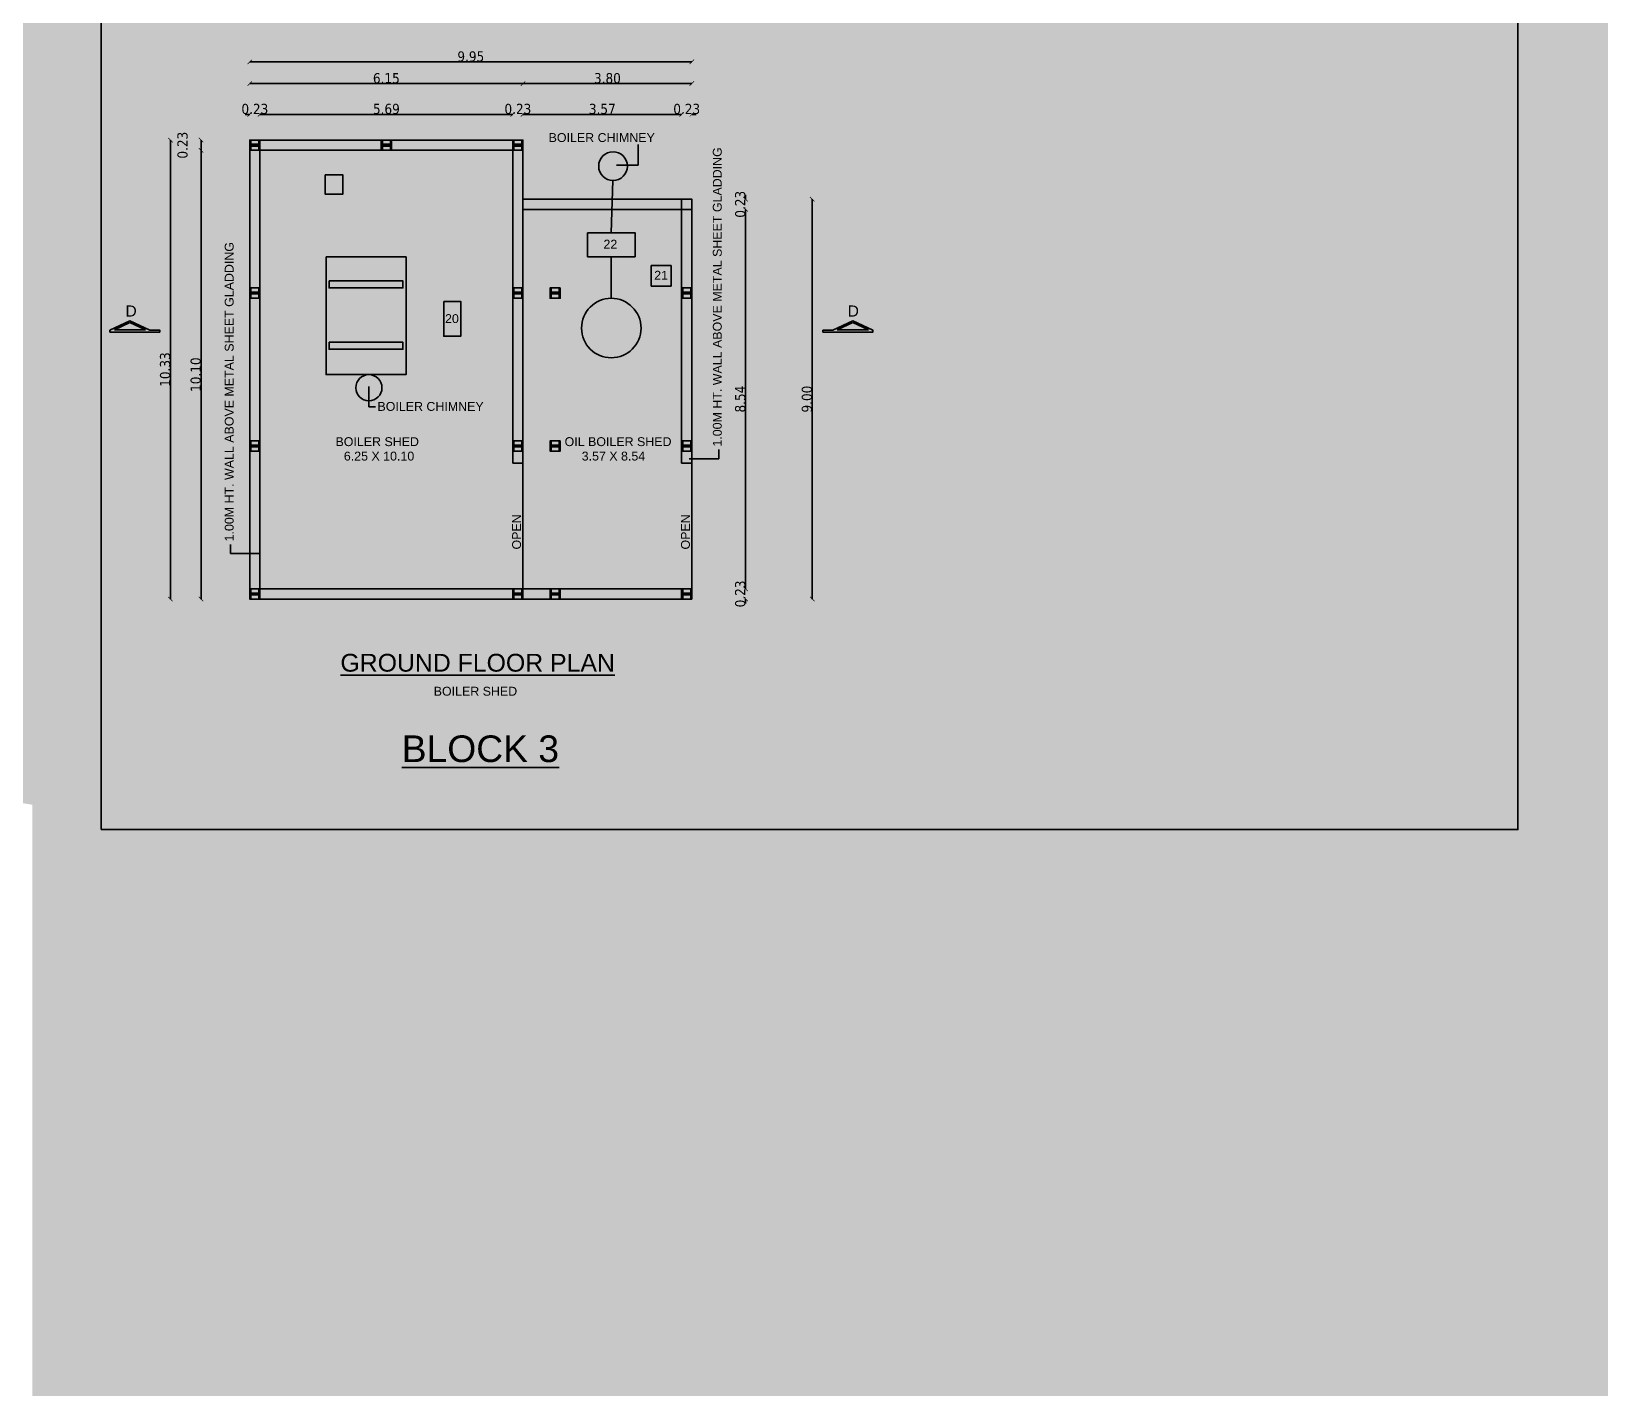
# Model space of a CAD drawing. Header units: metres. Extents: x 0 to 11269, y -5244 to -4054.
# Drawn here: x 10198.29 to 10233.59, y -4868.2 to -4837.67 of the extents above; entities that cross this region are included whole.
import ezdxf

# ---------------------------------------------------------------- set-up
doc = ezdxf.new("R2010")
doc.units = ezdxf.units.M
doc.header["$MEASUREMENT"] = 0
doc.header["$PDMODE"] = 2
doc.linetypes.add('HIDDEN', pattern=[0.375, 0.25, -0.125])
for name, color, linetype in [('2CON', 5, 'Continuous'), ('3CON', 3, 'Continuous'), ('BLK_7_PLINTH_HEIGHT', 7, 'Continuous'), ('BOUNDARY', 6, 'Continuous'), ('DIM', 3, 'Continuous'), ('G', 5, 'Continuous'), ('REIN', 3, 'Continuous'), ('TEX', 2, 'Continuous')]:
    doc.layers.add(name, color=color, linetype=linetype)
doc.styles.get("Standard").update_dxf_attribs({"font": 'arial.ttf'})
doc.styles.add('STYLE1', font='tahoma.ttf', dxfattribs={"height": 0.23})
doc.styles.add('SUBBU3', font='swissl.ttf', dxfattribs={"width": 0.8})
doc.dimstyles.new('300', dxfattribs={"dimscale": 0.1, "dimtxt": 500, "dimasz": 2000, "dimexe": 400, "dimexo": 1500, "dimgap": 0, "dimtad": 1, "dimlfac": 0.001, "dimzin": 0, "dimdsep": 46, "dimtxsty": 'Standard', "dimcen": 800, "dimse1": 1, "dimse2": 1, "dimclrd": 1, "dimclre": 5, "dimclrt": 3, "dimadec": 0, "dimazin": 0, "dimtfac": 1, "dimtix": 1, "dimtofl": 0, "dimtmove": 1, "dimatfit": 3, "dimfxl": 0, "dimtolj": 1, "dimtzin": 0, "dimarcsym": 0})
doc.dimstyles.new('FLOOR PLAN', dxfattribs={"dimtxt": 0.4, "dimasz": 0.1, "dimexe": 0.18, "dimexo": 0.0625, "dimgap": 0, "dimtad": 1, "dimzin": 0, "dimdsep": 46, "dimtxsty": 'Standard', "dimblk": 'ARCHTICK', "dimcen": 0.09, "dimse1": 1, "dimse2": 1, "dimclrd": 254, "dimclrt": 3, "dimadec": 0, "dimazin": 0, "dimtfac": 1, "dimtix": 1, "dimtofl": 0, "dimtmove": 1, "dimatfit": 0, "dimfxl": 0, "dimtolj": 1, "dimtzin": 0, "dimlwd": -1, "dimarcsym": 0})
doc.dimstyles.new('GG', dxfattribs={"dimscale": 0.1, "dimtxt": 2000, "dimasz": 2000, "dimexe": 400, "dimexo": 1500, "dimgap": 0.08, "dimtad": 1, "dimlfac": 0.001, "dimzin": 0, "dimdsep": 46, "dimtxsty": 'Standard', "dimcen": 800, "dimse1": 1, "dimse2": 1, "dimclrd": 1, "dimclre": 5, "dimclrt": 3, "dimadec": 0, "dimazin": 0, "dimtfac": 1, "dimtix": 1, "dimtofl": 0, "dimtmove": 0, "dimatfit": 3, "dimfxl": 0, "dimtolj": 1, "dimtzin": 0, "dimarcsym": 0})
doc.dimstyles.new('STY', dxfattribs={"dimscale": 0.9, "dimtxt": 0.23, "dimasz": 0.18, "dimexe": 0.15, "dimexo": 0.6, "dimgap": 0.1, "dimtad": 1, "dimtih": 1, "dimtoh": 1, "dimzin": 0, "dimdsep": 46, "dimtxsty": 'Standard', "dimblk": 'ARCHTICK', "dimcen": 0.09375, "dimdle": 0.1, "dimse1": 1, "dimse2": 1, "dimclrd": 256, "dimclrt": 256, "dimadec": 0, "dimazin": 0, "dimtfac": 1, "dimtix": 1, "dimtmove": 1, "dimatfit": 0, "dimfxl": 0, "dimtolj": 1, "dimtzin": 0, "dimlwd": -1, "dimarcsym": 0})

# ---------------------------------------------------------------- blocks, each defined once
blk = doc.blocks.new('_ArchTick')
at = {"color": 0, "lineweight": 0, "const_width": 0.15}
blk.add_lwpolyline([(-0.5, -0.5), (0.5, 0.5)], dxfattribs=at)
blk = doc.blocks.new('*D89')
at = {"layer": 'DEFPOINTS', "color": 0, "linetype": 'ByBlock', "ltscale": 100}
for p in [(10203.437, -4839.538), (10203.207, -4840.984), (10203.437, -4840.984)]:
    blk.add_point(p, dxfattribs=at)
at = {"layer": 'DIM', "color": 254, "linetype": 'HIDDEN', "ltscale": 100}
for p, q in [((10203.207, -4839.538), (10203.107, -4839.538)), ((10203.437, -4839.538), (10203.537, -4839.538))]:
    blk.add_line(p, q, dxfattribs=at)
at = {"layer": 'DIM', "color": 254, "linetype": 'ByBlock', "ltscale": 100, "xscale": 0.1, "yscale": 0.1, "zscale": 0.1}
blk.add_blockref('_ArchTick', (10203.207, -4839.538), dxfattribs=at)
at = {"layer": 'DIM', "color": 254, "linetype": 'ByBlock', "ltscale": 100, "xscale": 0.1, "yscale": 0.1, "zscale": 0.1, "rotation": 180}
blk.add_blockref('_ArchTick', (10203.437, -4839.538), dxfattribs=at)
at = {"layer": 'DIM', "color": 3, "linetype": 'ByBlock', "ltscale": 100, "insert": (10203.322, -4839.418), "char_height": 0.23, "attachment_point": 5, "style": 'STYLE1'}
blk.add_mtext('\\A1;0.23', dxfattribs=at)
blk = doc.blocks.new('*D90')
at = {"layer": 'DEFPOINTS', "color": 0, "linetype": 'ByBlock', "ltscale": 100}
for p in [(10209.127, -4839.538), (10203.437, -4840.984), (10209.127, -4840.799)]:
    blk.add_point(p, dxfattribs=at)
at = {"layer": 'DIM', "color": 254, "linetype": 'HIDDEN', "ltscale": 100}
blk.add_line((10203.437, -4839.538), (10209.127, -4839.538), dxfattribs=at)
at = {"layer": 'DIM', "color": 254, "linetype": 'ByBlock', "ltscale": 100, "xscale": 0.1, "yscale": 0.1, "zscale": 0.1, "rotation": 180}
blk.add_blockref('_ArchTick', (10203.437, -4839.538), dxfattribs=at)
at = {"layer": 'DIM', "color": 254, "linetype": 'ByBlock', "ltscale": 100, "xscale": 0.1, "yscale": 0.1, "zscale": 0.1}
blk.add_blockref('_ArchTick', (10209.127, -4839.538), dxfattribs=at)
at = {"layer": 'DIM', "color": 3, "linetype": 'ByBlock', "ltscale": 100, "insert": (10206.282, -4839.418), "char_height": 0.23, "attachment_point": 5, "style": 'STYLE1'}
blk.add_mtext('\\A1;5.69', dxfattribs=at)
blk = doc.blocks.new('*D91')
at = {"layer": 'DEFPOINTS', "color": 0, "linetype": 'ByBlock', "ltscale": 100}
for p in [(10209.357, -4839.538), (10209.127, -4840.799), (10209.357, -4840.799)]:
    blk.add_point(p, dxfattribs=at)
at = {"layer": 'DIM', "color": 254, "linetype": 'HIDDEN', "ltscale": 100}
for p, q in [((10209.127, -4839.538), (10209.027, -4839.538)), ((10209.357, -4839.538), (10209.457, -4839.538))]:
    blk.add_line(p, q, dxfattribs=at)
at = {"layer": 'DIM', "color": 254, "linetype": 'ByBlock', "ltscale": 100, "xscale": 0.1, "yscale": 0.1, "zscale": 0.1}
blk.add_blockref('_ArchTick', (10209.127, -4839.538), dxfattribs=at)
at = {"layer": 'DIM', "color": 254, "linetype": 'ByBlock', "ltscale": 100, "xscale": 0.1, "yscale": 0.1, "zscale": 0.1, "rotation": 180}
blk.add_blockref('_ArchTick', (10209.357, -4839.538), dxfattribs=at)
at = {"layer": 'DIM', "color": 3, "linetype": 'ByBlock', "ltscale": 100, "insert": (10209.242, -4839.418), "char_height": 0.23, "attachment_point": 5, "style": 'STYLE1'}
blk.add_mtext('\\A1;0.23', dxfattribs=at)
blk = doc.blocks.new('*D92')
at = {"layer": 'DEFPOINTS', "color": 0, "linetype": 'ByBlock', "ltscale": 100}
for p in [(10209.357, -4838.846), (10203.207, -4840.788), (10209.357, -4840.788)]:
    blk.add_point(p, dxfattribs=at)
at = {"layer": 'DIM', "color": 254, "linetype": 'HIDDEN', "ltscale": 100}
blk.add_line((10203.207, -4838.846), (10209.357, -4838.846), dxfattribs=at)
at = {"layer": 'DIM', "color": 254, "linetype": 'ByBlock', "ltscale": 100, "xscale": 0.1, "yscale": 0.1, "zscale": 0.1, "rotation": 180}
blk.add_blockref('_ArchTick', (10203.207, -4838.846), dxfattribs=at)
at = {"layer": 'DIM', "color": 254, "linetype": 'ByBlock', "ltscale": 100, "xscale": 0.1, "yscale": 0.1, "zscale": 0.1}
blk.add_blockref('_ArchTick', (10209.357, -4838.846), dxfattribs=at)
at = {"layer": 'DIM', "color": 3, "linetype": 'ByBlock', "ltscale": 100, "insert": (10206.282, -4838.727), "char_height": 0.23, "attachment_point": 5, "style": 'STYLE1'}
blk.add_mtext('\\A1;6.15', dxfattribs=at)
blk = doc.blocks.new('*D93')
at = {"layer": 'DEFPOINTS', "color": 0, "linetype": 'ByBlock', "ltscale": 100}
for p in [(10202.11, -4840.347), (10203.873, -4840.117), (10203.873, -4840.347)]:
    blk.add_point(p, dxfattribs=at)
at = {"layer": 'DIM', "color": 254, "linetype": 'HIDDEN', "ltscale": 100}
blk.add_line((10202.11, -4840.117), (10202.11, -4840.347), dxfattribs=at)
at = {"layer": 'DIM', "color": 254, "linetype": 'ByBlock', "ltscale": 100, "xscale": 0.1, "yscale": 0.1, "zscale": 0.1}
for p, rotation in [((10202.11, -4840.117), 90), ((10202.11, -4840.347), 270)]:
    blk.add_blockref('_ArchTick', p, dxfattribs=dict(at, rotation=rotation))
at = {"layer": 'DIM', "color": 3, "linetype": 'ByBlock', "ltscale": 100, "insert": (10201.695, -4840.232), "char_height": 0.23, "attachment_point": 5, "rotation": 90, "style": 'STYLE1'}
blk.add_mtext('\\A1;0.23', dxfattribs=at)
blk = doc.blocks.new('*D111')
at = {"layer": 'DEFPOINTS', "color": 0, "linetype": 'ByBlock', "ltscale": 100}
for p in [(10203.873, -4840.347), (10202.11, -4850.447), (10203.437, -4850.447)]:
    blk.add_point(p, dxfattribs=at)
at = {"layer": 'DIM', "color": 254, "linetype": 'HIDDEN', "ltscale": 100}
blk.add_line((10202.11, -4840.347), (10202.11, -4850.447), dxfattribs=at)
at = {"layer": 'DIM', "color": 254, "linetype": 'ByBlock', "ltscale": 100, "xscale": 0.1, "yscale": 0.1, "zscale": 0.1}
for p, rotation in [((10202.11, -4840.347), 90), ((10202.11, -4850.447), 270)]:
    blk.add_blockref('_ArchTick', p, dxfattribs=dict(at, rotation=rotation))
at = {"layer": 'DIM', "color": 3, "linetype": 'ByBlock', "ltscale": 100, "insert": (10201.991, -4845.397), "char_height": 0.23, "attachment_point": 5, "rotation": 90, "style": 'STYLE1'}
blk.add_mtext('\\A1;10.10', dxfattribs=at)
blk = doc.blocks.new('*D110')
at = {"layer": 'DEFPOINTS', "color": 0, "linetype": 'ByBlock', "ltscale": 100}
for p in [(10203.931, -4840.117), (10201.423, -4850.447), (10203.931, -4850.447)]:
    blk.add_point(p, dxfattribs=at)
at = {"layer": 'DIM', "color": 254, "linetype": 'HIDDEN', "ltscale": 100}
blk.add_line((10201.423, -4840.117), (10201.423, -4850.447), dxfattribs=at)
at = {"layer": 'DIM', "color": 254, "linetype": 'ByBlock', "ltscale": 100, "xscale": 0.1, "yscale": 0.1, "zscale": 0.1}
for p, rotation in [((10201.423, -4840.117), 90), ((10201.423, -4850.447), 270)]:
    blk.add_blockref('_ArchTick', p, dxfattribs=dict(at, rotation=rotation))
at = {"layer": 'DIM', "color": 3, "linetype": 'ByBlock', "ltscale": 100, "insert": (10201.303, -4845.282), "char_height": 0.23, "attachment_point": 5, "rotation": 90, "style": 'STYLE1'}
blk.add_mtext('\\A1;10.33', dxfattribs=at)
blk = doc.blocks.new('*D94')
at = {"layer": 'DEFPOINTS', "color": 0, "linetype": 'ByBlock', "ltscale": 100}
for p in [(10212.927, -4839.538), (10209.357, -4840.799), (10212.927, -4841.447)]:
    blk.add_point(p, dxfattribs=at)
at = {"layer": 'DIM', "color": 254, "linetype": 'HIDDEN', "ltscale": 100}
blk.add_line((10209.357, -4839.538), (10212.927, -4839.538), dxfattribs=at)
at = {"layer": 'DIM', "color": 254, "linetype": 'ByBlock', "ltscale": 100, "xscale": 0.1, "yscale": 0.1, "zscale": 0.1, "rotation": 180}
blk.add_blockref('_ArchTick', (10209.357, -4839.538), dxfattribs=at)
at = {"layer": 'DIM', "color": 254, "linetype": 'ByBlock', "ltscale": 100, "xscale": 0.1, "yscale": 0.1, "zscale": 0.1}
blk.add_blockref('_ArchTick', (10212.927, -4839.538), dxfattribs=at)
at = {"layer": 'DIM', "color": 3, "linetype": 'ByBlock', "ltscale": 100, "insert": (10211.142, -4839.418), "char_height": 0.23, "attachment_point": 5, "style": 'STYLE1'}
blk.add_mtext('\\A1;3.57', dxfattribs=at)
blk = doc.blocks.new('*D95')
at = {"layer": 'DEFPOINTS', "color": 0, "linetype": 'ByBlock', "ltscale": 100}
for p in [(10213.157, -4839.538), (10212.927, -4841.447), (10213.157, -4841.447)]:
    blk.add_point(p, dxfattribs=at)
at = {"layer": 'DIM', "color": 254, "linetype": 'HIDDEN', "ltscale": 100}
for p, q in [((10212.927, -4839.538), (10212.827, -4839.538)), ((10213.157, -4839.538), (10213.257, -4839.538))]:
    blk.add_line(p, q, dxfattribs=at)
at = {"layer": 'DIM', "color": 254, "linetype": 'ByBlock', "ltscale": 100, "xscale": 0.1, "yscale": 0.1, "zscale": 0.1}
blk.add_blockref('_ArchTick', (10212.927, -4839.538), dxfattribs=at)
at = {"layer": 'DIM', "color": 254, "linetype": 'ByBlock', "ltscale": 100, "xscale": 0.1, "yscale": 0.1, "zscale": 0.1, "rotation": 180}
blk.add_blockref('_ArchTick', (10213.157, -4839.538), dxfattribs=at)
at = {"layer": 'DIM', "color": 3, "linetype": 'ByBlock', "ltscale": 100, "insert": (10213.042, -4839.418), "char_height": 0.23, "attachment_point": 5, "style": 'STYLE1'}
blk.add_mtext('\\A1;0.23', dxfattribs=at)
blk = doc.blocks.new('*D96')
at = {"layer": 'DEFPOINTS', "color": 0, "linetype": 'ByBlock', "ltscale": 100}
for p in [(10213.157, -4838.846), (10209.357, -4840.788), (10213.157, -4841.251)]:
    blk.add_point(p, dxfattribs=at)
at = {"layer": 'DIM', "color": 254, "linetype": 'HIDDEN', "ltscale": 100}
blk.add_line((10209.357, -4838.846), (10213.157, -4838.846), dxfattribs=at)
at = {"layer": 'DIM', "color": 254, "linetype": 'ByBlock', "ltscale": 100, "xscale": 0.1, "yscale": 0.1, "zscale": 0.1, "rotation": 180}
blk.add_blockref('_ArchTick', (10209.357, -4838.846), dxfattribs=at)
at = {"layer": 'DIM', "color": 254, "linetype": 'ByBlock', "ltscale": 100, "xscale": 0.1, "yscale": 0.1, "zscale": 0.1}
blk.add_blockref('_ArchTick', (10213.157, -4838.846), dxfattribs=at)
at = {"layer": 'DIM', "color": 3, "linetype": 'ByBlock', "ltscale": 100, "insert": (10211.257, -4838.726), "char_height": 0.23, "attachment_point": 5, "style": 'STYLE1'}
blk.add_mtext('\\A1;3.80', dxfattribs=at)
blk = doc.blocks.new('*D109')
at = {"layer": 'DEFPOINTS', "color": 0, "linetype": 'ByBlock', "ltscale": 100}
for p in [(10213.157, -4850.217), (10214.367, -4850.217), (10213.157, -4850.447)]:
    blk.add_point(p, dxfattribs=at)
at = {"layer": 'DIM', "color": 254, "linetype": 'HIDDEN', "ltscale": 100}
for p, q in [((10214.367, -4850.217), (10214.367, -4850.117)), ((10214.367, -4850.447), (10214.367, -4850.547))]:
    blk.add_line(p, q, dxfattribs=at)
at = {"layer": 'DIM', "color": 254, "linetype": 'ByBlock', "ltscale": 100, "xscale": 0.1, "yscale": 0.1, "zscale": 0.1}
for p, rotation in [((10214.367, -4850.217), 270), ((10214.367, -4850.447), 90)]:
    blk.add_blockref('_ArchTick', p, dxfattribs=dict(at, rotation=rotation))
at = {"layer": 'DIM', "color": 3, "linetype": 'ByBlock', "ltscale": 100, "insert": (10214.247, -4850.332), "char_height": 0.23, "attachment_point": 5, "rotation": 90, "style": 'STYLE1'}
blk.add_mtext('\\A1;0.23', dxfattribs=at)
blk = doc.blocks.new('*D108')
at = {"layer": 'DEFPOINTS', "color": 0, "linetype": 'ByBlock', "ltscale": 100}
for p in [(10213.157, -4841.677), (10214.367, -4841.677), (10213.157, -4850.217)]:
    blk.add_point(p, dxfattribs=at)
at = {"layer": 'DIM', "color": 254, "linetype": 'HIDDEN', "ltscale": 100}
blk.add_line((10214.367, -4850.217), (10214.367, -4841.677), dxfattribs=at)
at = {"layer": 'DIM', "color": 254, "linetype": 'ByBlock', "ltscale": 100, "xscale": 0.1, "yscale": 0.1, "zscale": 0.1}
for p, rotation in [((10214.367, -4841.677), 90), ((10214.367, -4850.217), 270)]:
    blk.add_blockref('_ArchTick', p, dxfattribs=dict(at, rotation=rotation))
at = {"layer": 'DIM', "color": 3, "linetype": 'ByBlock', "ltscale": 100, "insert": (10214.247, -4845.947), "char_height": 0.23, "attachment_point": 5, "rotation": 90, "style": 'STYLE1'}
blk.add_mtext('\\A1;8.54', dxfattribs=at)
blk = doc.blocks.new('*D97')
at = {"layer": 'DEFPOINTS', "color": 0, "linetype": 'ByBlock', "ltscale": 100}
for p in [(10213.157, -4841.447), (10213.157, -4841.677), (10214.367, -4841.447)]:
    blk.add_point(p, dxfattribs=at)
at = {"layer": 'DIM', "color": 254, "linetype": 'HIDDEN', "ltscale": 100}
for p, q in [((10214.367, -4841.447), (10214.367, -4841.347)), ((10214.367, -4841.677), (10214.367, -4841.777))]:
    blk.add_line(p, q, dxfattribs=at)
at = {"layer": 'DIM', "color": 254, "linetype": 'ByBlock', "ltscale": 100, "xscale": 0.1, "yscale": 0.1, "zscale": 0.1}
for p, rotation in [((10214.367, -4841.447), 270), ((10214.367, -4841.677), 90)]:
    blk.add_blockref('_ArchTick', p, dxfattribs=dict(at, rotation=rotation))
at = {"layer": 'DIM', "color": 3, "linetype": 'ByBlock', "ltscale": 100, "insert": (10214.247, -4841.562), "char_height": 0.23, "attachment_point": 5, "rotation": 90, "style": 'STYLE1'}
blk.add_mtext('\\A1;0.23', dxfattribs=at)
blk = doc.blocks.new('*D107')
at = {"layer": 'DEFPOINTS', "color": 0, "linetype": 'ByBlock', "ltscale": 100}
for p in [(10213.157, -4841.447), (10215.868, -4841.447), (10213.157, -4850.447)]:
    blk.add_point(p, dxfattribs=at)
at = {"layer": 'DIM', "color": 254, "linetype": 'HIDDEN', "ltscale": 100}
blk.add_line((10215.868, -4850.447), (10215.868, -4841.447), dxfattribs=at)
at = {"layer": 'DIM', "color": 254, "linetype": 'ByBlock', "ltscale": 100, "xscale": 0.1, "yscale": 0.1, "zscale": 0.1}
for p, rotation in [((10215.868, -4841.447), 90), ((10215.868, -4850.447), 270)]:
    blk.add_blockref('_ArchTick', p, dxfattribs=dict(at, rotation=rotation))
at = {"layer": 'DIM', "color": 3, "linetype": 'ByBlock', "ltscale": 100, "insert": (10215.748, -4845.947), "char_height": 0.23, "attachment_point": 5, "rotation": 90, "style": 'STYLE1'}
blk.add_mtext('\\A1;9.00', dxfattribs=at)
blk = doc.blocks.new('*D105')
at = {"layer": 'DEFPOINTS', "color": 0, "linetype": 'ByBlock', "ltscale": 100}
for p in [(10203.207, -4838.357), (10203.207, -4841.447), (10213.157, -4841.447)]:
    blk.add_point(p, dxfattribs=at)
at = {"layer": 'DIM', "color": 254, "linetype": 'HIDDEN', "ltscale": 100}
blk.add_line((10213.157, -4838.357), (10203.207, -4838.357), dxfattribs=at)
at = {"layer": 'DIM', "color": 254, "linetype": 'ByBlock', "ltscale": 100, "xscale": 0.1, "yscale": 0.1, "zscale": 0.1, "rotation": 180}
blk.add_blockref('_ArchTick', (10203.207, -4838.357), dxfattribs=at)
at = {"layer": 'DIM', "color": 254, "linetype": 'ByBlock', "ltscale": 100, "xscale": 0.1, "yscale": 0.1, "zscale": 0.1}
blk.add_blockref('_ArchTick', (10213.157, -4838.357), dxfattribs=at)
at = {"layer": 'DIM', "color": 3, "linetype": 'ByBlock', "ltscale": 100, "insert": (10208.182, -4838.237), "char_height": 0.23, "attachment_point": 5, "style": 'STYLE1'}
blk.add_mtext('\\A1;9.95', dxfattribs=at)
blk = doc.blocks.new('*D194')
at = {"layer": 'BLK_7_PLINTH_HEIGHT'}
for p, q in [((10337.138, -4839.768), (10337.138, -4839.606)), ((10337.138, -4839.768), (10337.138, -4839.798)), ((10337.138, -4840.218), (10337.138, -4840.189)), ((10337.138, -4840.218), (10337.138, -4840.38))]:
    blk.add_line(p, q, dxfattribs=at)
at = {"layer": 'DEFPOINTS', "color": 0, "linetype": 'ByBlock'}
for p in [(0, -4839.768), (10337.138, -4839.768), (10337.649, -4840.218)]:
    blk.add_point(p, dxfattribs=at)
at = {"layer": 'BLK_7_PLINTH_HEIGHT', "linetype": 'ByBlock', "xscale": 0.162, "yscale": 0.162, "zscale": 0.162}
for p, rotation in [((10337.138, -4839.768), 270), ((10337.138, -4840.218), 90)]:
    blk.add_blockref('_ArchTick', p, dxfattribs=dict(at, rotation=rotation))
at = {"layer": 'BLK_7_PLINTH_HEIGHT', "linetype": 'ByBlock', "insert": (10337.138, -4839.993), "char_height": 0.207, "attachment_point": 5}
blk.add_mtext('\\A1;0.45', dxfattribs=at)

msp = doc.modelspace()

# ---------------------------------------------------------------- hatches: boundary and pattern name
at = {"layer": 'DIM', "linetype": 'ByBlock', "ltscale": 100}
for points in [[(10203.43685, -4840.11705), (10203.41185, -4840.11705), (10203.41185, -4840.21205), (10203.23185, -4840.21205), (10203.23185, -4840.11705), (10203.20685, -4840.11705), (10203.20685, -4840.34705), (10203.23185, -4840.34705), (10203.23185, -4840.25205), (10203.41185, -4840.25205), (10203.41185, -4840.34705), (10203.43685, -4840.34705)], [(10206.39685, -4840.11705), (10206.37185, -4840.11705), (10206.37185, -4840.21205), (10206.19185, -4840.21205), (10206.19185, -4840.11705), (10206.16685, -4840.11705), (10206.16685, -4840.34705), (10206.19185, -4840.34705), (10206.19185, -4840.25205), (10206.37185, -4840.25205), (10206.37185, -4840.34705), (10206.39685, -4840.34705)], [(10209.35685, -4840.11705), (10209.33185, -4840.11705), (10209.33185, -4840.21205), (10209.15185, -4840.21205), (10209.15185, -4840.11705), (10209.12685, -4840.11705), (10209.12685, -4840.34705), (10209.15185, -4840.34705), (10209.15185, -4840.25205), (10209.33185, -4840.25205), (10209.33185, -4840.34705), (10209.35685, -4840.34705)], [(10203.43685, -4843.44539), (10203.41185, -4843.44539), (10203.41185, -4843.54039), (10203.23185, -4843.54039), (10203.23185, -4843.44539), (10203.20685, -4843.44539), (10203.20685, -4843.67539), (10203.23185, -4843.67539), (10203.23185, -4843.58039), (10203.41185, -4843.58039), (10203.41185, -4843.67539), (10203.43685, -4843.67539)], [(10209.35685, -4843.44539), (10209.33185, -4843.44539), (10209.33185, -4843.54039), (10209.15185, -4843.54039), (10209.15185, -4843.44539), (10209.12685, -4843.44539), (10209.12685, -4843.67539), (10209.15185, -4843.67539), (10209.15185, -4843.58039), (10209.33185, -4843.58039), (10209.33185, -4843.67539), (10209.35685, -4843.67539)], [(10210.19685, -4843.44539), (10210.17185, -4843.44539), (10210.17185, -4843.54039), (10209.99185, -4843.54039), (10209.99185, -4843.44539), (10209.96685, -4843.44539), (10209.96685, -4843.67539), (10209.99185, -4843.67539), (10209.99185, -4843.58039), (10210.17185, -4843.58039), (10210.17185, -4843.67539), (10210.19685, -4843.67539)], [(10213.15685, -4843.44539), (10213.13185, -4843.44539), (10213.13185, -4843.54039), (10212.95185, -4843.54039), (10212.95185, -4843.44539), (10212.92685, -4843.44539), (10212.92685, -4843.67539), (10212.95185, -4843.67539), (10212.95185, -4843.58039), (10213.13185, -4843.58039), (10213.13185, -4843.67539), (10213.15685, -4843.67539)], [(10203.43685, -4846.88872), (10203.41185, -4846.88872), (10203.41185, -4846.98372), (10203.23185, -4846.98372), (10203.23185, -4846.88872), (10203.20685, -4846.88872), (10203.20685, -4847.11872), (10203.23185, -4847.11872), (10203.23185, -4847.02372), (10203.41185, -4847.02372), (10203.41185, -4847.11872), (10203.43685, -4847.11872)], [(10209.35685, -4846.88872), (10209.33185, -4846.88872), (10209.33185, -4846.98372), (10209.15185, -4846.98372), (10209.15185, -4846.88872), (10209.12685, -4846.88872), (10209.12685, -4847.11872), (10209.15185, -4847.11872), (10209.15185, -4847.02372), (10209.33185, -4847.02372), (10209.33185, -4847.11872), (10209.35685, -4847.11872)], [(10210.19685, -4846.88872), (10210.17185, -4846.88872), (10210.17185, -4846.98372), (10209.99185, -4846.98372), (10209.99185, -4846.88872), (10209.96685, -4846.88872), (10209.96685, -4847.11872), (10209.99185, -4847.11872), (10209.99185, -4847.02372), (10210.17185, -4847.02372), (10210.17185, -4847.11872), (10210.19685, -4847.11872)], [(10213.15685, -4846.88872), (10213.13185, -4846.88872), (10213.13185, -4846.98372), (10212.95185, -4846.98372), (10212.95185, -4846.88872), (10212.92685, -4846.88872), (10212.92685, -4847.11872), (10212.95185, -4847.11872), (10212.95185, -4847.02372), (10213.13185, -4847.02372), (10213.13185, -4847.11872), (10213.15685, -4847.11872)], [(10203.43685, -4850.21705), (10203.41185, -4850.21705), (10203.41185, -4850.31205), (10203.23185, -4850.31205), (10203.23185, -4850.21705), (10203.20685, -4850.21705), (10203.20685, -4850.44705), (10203.23185, -4850.44705), (10203.23185, -4850.35205), (10203.41185, -4850.35205), (10203.41185, -4850.44705), (10203.43685, -4850.44705)], [(10209.35685, -4850.21705), (10209.33185, -4850.21705), (10209.33185, -4850.31205), (10209.15185, -4850.31205), (10209.15185, -4850.21705), (10209.12685, -4850.21705), (10209.12685, -4850.44705), (10209.15185, -4850.44705), (10209.15185, -4850.35205), (10209.33185, -4850.35205), (10209.33185, -4850.44705), (10209.35685, -4850.44705)], [(10210.19685, -4850.21705), (10210.17185, -4850.21705), (10210.17185, -4850.31205), (10209.99185, -4850.31205), (10209.99185, -4850.21705), (10209.96685, -4850.21705), (10209.96685, -4850.44705), (10209.99185, -4850.44705), (10209.99185, -4850.35205), (10210.17185, -4850.35205), (10210.17185, -4850.44705), (10210.19685, -4850.44705)], [(10213.15685, -4850.21705), (10213.13185, -4850.21705), (10213.13185, -4850.31205), (10212.95185, -4850.31205), (10212.95185, -4850.21705), (10212.92685, -4850.21705), (10212.92685, -4850.44705), (10212.95185, -4850.44705), (10212.95185, -4850.35205), (10213.13185, -4850.35205), (10213.13185, -4850.44705), (10213.15685, -4850.44705)]]:
    msp.add_hatch(color=1, dxfattribs=at).paths.add_polyline_path(points)

# ---------------------------------------------------------------- linework, layer by layer
at = {"linetype": 'ByBlock'}
msp.add_lwpolyline([(10199.86606, -4855.63451), (10231.74828, -4855.63451), (10231.74828, -4823.35195), (10199.86606, -4823.35195)], close=True, dxfattribs=at)
at = {"layer": 'DIM', "color": 4, "linetype": 'ByBlock', "ltscale": 100}
for p, q in [((10203.20685, -4840.11705), (10203.20685, -4850.44705)), ((10203.20685, -4840.11705), (10209.35685, -4840.11705)), ((10203.20685, -4840.34705), (10203.43685, -4840.34705)), ((10203.23185, -4840.11705), (10203.23185, -4840.21205)), ((10203.23185, -4840.21205), (10203.41185, -4840.21205)), ((10203.23185, -4840.25205), (10203.23185, -4840.34705)), ((10203.23185, -4840.25205), (10203.41185, -4840.25205)), ((10203.41185, -4840.21205), (10203.41185, -4840.11705)), ((10203.41185, -4840.34705), (10203.41185, -4840.25205)), ((10203.43685, -4840.34705), (10203.43685, -4840.11705)), ((10203.43685, -4840.34705), (10203.43685, -4850.44705)), ((10203.43685, -4840.34705), (10209.12685, -4840.34705)), ((10206.16685, -4840.34705), (10206.39685, -4840.34705)), ((10206.19185, -4840.11705), (10206.19185, -4840.21205)), ((10206.19185, -4840.21205), (10206.37185, -4840.21205)), ((10206.19185, -4840.25205), (10206.19185, -4840.34705)), ((10206.19185, -4840.25205), (10206.37185, -4840.25205)), ((10206.37185, -4840.21205), (10206.37185, -4840.11705)), ((10206.37185, -4840.34705), (10206.37185, -4840.25205)), ((10209.12685, -4840.34705), (10209.12685, -4847.38669)), ((10209.12685, -4840.34705), (10209.35685, -4840.34705)), ((10209.15185, -4840.11705), (10209.15185, -4840.21205)), ((10209.15185, -4840.21205), (10209.33185, -4840.21205)), ((10209.15185, -4840.25205), (10209.15185, -4840.34705)), ((10209.15185, -4840.25205), (10209.33185, -4840.25205)), ((10209.33185, -4840.21205), (10209.33185, -4840.11705)), ((10209.33185, -4840.34705), (10209.33185, -4840.25205)), ((10209.35685, -4840.11705), (10209.35685, -4850.44705)), ((10209.35685, -4840.34705), (10209.35685, -4840.11705)), ((10211.34377, -4842.2023), (10211.37545, -4841.02628)), ((10213.15685, -4841.44705), (10209.35685, -4841.44705)), ((10209.35685, -4841.67705), (10213.15685, -4841.67705)), ((10212.92685, -4841.44705), (10212.92685, -4847.38669)), ((10213.15685, -4850.44705), (10213.15685, -4841.44705)), ((10211.34377, -4842.74138), (10211.34377, -4843.67867)), ((10203.23185, -4843.44539), (10203.23185, -4843.54039)), ((10203.41185, -4843.54039), (10203.41185, -4843.44539)), ((10209.15185, -4843.44539), (10209.15185, -4843.54039)), ((10209.33185, -4843.54039), (10209.33185, -4843.44539)), ((10209.99185, -4843.44539), (10209.99185, -4843.54039)), ((10210.17185, -4843.54039), (10210.17185, -4843.44539)), ((10212.95185, -4843.44539), (10212.95185, -4843.54039)), ((10213.13185, -4843.54039), (10213.13185, -4843.44539)), ((10203.20685, -4843.67539), (10203.43685, -4843.67539)), ((10203.23185, -4843.54039), (10203.41185, -4843.54039)), ((10203.23185, -4843.58039), (10203.23185, -4843.67539)), ((10203.23185, -4843.58039), (10203.41185, -4843.58039)), ((10203.41185, -4843.67539), (10203.41185, -4843.58039)), ((10209.12685, -4843.67539), (10209.35685, -4843.67539)), ((10209.15185, -4843.54039), (10209.33185, -4843.54039)), ((10209.15185, -4843.58039), (10209.15185, -4843.67539)), ((10209.15185, -4843.58039), (10209.33185, -4843.58039)), ((10209.33185, -4843.67539), (10209.33185, -4843.58039)), ((10209.96685, -4843.67539), (10210.19685, -4843.67539)), ((10209.99185, -4843.54039), (10210.17185, -4843.54039)), ((10209.99185, -4843.58039), (10209.99185, -4843.67539)), ((10209.99185, -4843.58039), (10210.17185, -4843.58039)), ((10210.17185, -4843.67539), (10210.17185, -4843.58039)), ((10212.92685, -4843.67539), (10213.15685, -4843.67539)), ((10212.95185, -4843.54039), (10213.13185, -4843.54039)), ((10212.95185, -4843.58039), (10212.95185, -4843.67539)), ((10212.95185, -4843.58039), (10213.13185, -4843.58039)), ((10213.13185, -4843.67539), (10213.13185, -4843.58039)), ((10203.23185, -4846.88872), (10203.23185, -4846.98372)), ((10203.23185, -4846.98372), (10203.41185, -4846.98372)), ((10203.23185, -4847.02372), (10203.23185, -4847.11872)), ((10203.23185, -4847.02372), (10203.41185, -4847.02372)), ((10203.41185, -4846.98372), (10203.41185, -4846.88872)), ((10203.41185, -4847.11872), (10203.41185, -4847.02372)), ((10209.15185, -4846.88872), (10209.15185, -4846.98372)), ((10209.15185, -4846.98372), (10209.33185, -4846.98372)), ((10209.15185, -4847.02372), (10209.15185, -4847.11872)), ((10209.15185, -4847.02372), (10209.33185, -4847.02372)), ((10209.33185, -4846.98372), (10209.33185, -4846.88872)), ((10209.33185, -4847.11872), (10209.33185, -4847.02372)), ((10209.99185, -4846.88872), (10209.99185, -4846.98372)), ((10209.99185, -4846.98372), (10210.17185, -4846.98372)), ((10209.99185, -4847.02372), (10209.99185, -4847.11872)), ((10209.99185, -4847.02372), (10210.17185, -4847.02372)), ((10210.17185, -4846.98372), (10210.17185, -4846.88872)), ((10210.17185, -4847.11872), (10210.17185, -4847.02372)), ((10212.95185, -4846.88872), (10212.95185, -4846.98372)), ((10212.95185, -4846.98372), (10213.13185, -4846.98372)), ((10212.95185, -4847.02372), (10212.95185, -4847.11872)), ((10212.95185, -4847.02372), (10213.13185, -4847.02372)), ((10213.13185, -4846.98372), (10213.13185, -4846.88872)), ((10213.13185, -4847.11872), (10213.13185, -4847.02372)), ((10203.20685, -4847.11872), (10203.43685, -4847.11872)), ((10209.12685, -4847.11872), (10209.35685, -4847.11872)), ((10209.12685, -4847.38669), (10209.35685, -4847.38669)), ((10209.96685, -4847.11872), (10210.19685, -4847.11872)), ((10212.92685, -4847.11872), (10213.15685, -4847.11872)), ((10212.92685, -4847.38669), (10213.15685, -4847.38669)), ((10203.23185, -4850.21705), (10203.23185, -4850.31205)), ((10203.41185, -4850.31205), (10203.41185, -4850.21705)), ((10203.43685, -4850.21705), (10213.15685, -4850.21705)), ((10209.12685, -4850.21705), (10209.12685, -4850.44705)), ((10209.15185, -4850.21705), (10209.15185, -4850.31205)), ((10209.33185, -4850.31205), (10209.33185, -4850.21705)), ((10209.99185, -4850.21705), (10209.99185, -4850.31205)), ((10210.17185, -4850.31205), (10210.17185, -4850.21705)), ((10212.92685, -4850.21705), (10212.92685, -4850.44705)), ((10212.95185, -4850.21705), (10212.95185, -4850.31205)), ((10213.13185, -4850.31205), (10213.13185, -4850.21705)), ((10203.20685, -4850.44705), (10209.35685, -4850.44705)), ((10203.20685, -4850.44705), (10209.35685, -4850.44705)), ((10203.20685, -4850.44705), (10203.43685, -4850.44705)), ((10203.23185, -4850.31205), (10203.41185, -4850.31205)), ((10203.23185, -4850.35205), (10203.23185, -4850.44705)), ((10203.23185, -4850.35205), (10203.41185, -4850.35205)), ((10203.41185, -4850.44705), (10203.41185, -4850.35205)), ((10209.12685, -4850.44705), (10209.35685, -4850.44705)), ((10209.12685, -4850.44705), (10209.35685, -4850.44705)), ((10209.15185, -4850.31205), (10209.33185, -4850.31205)), ((10209.15185, -4850.35205), (10209.15185, -4850.44705)), ((10209.15185, -4850.35205), (10209.33185, -4850.35205)), ((10209.33185, -4850.44705), (10209.33185, -4850.35205)), ((10209.35685, -4850.44705), (10213.15685, -4850.44705)), ((10209.96685, -4850.44705), (10210.19685, -4850.44705)), ((10209.99185, -4850.31205), (10210.17185, -4850.31205)), ((10209.99185, -4850.35205), (10209.99185, -4850.44705)), ((10209.99185, -4850.35205), (10210.17185, -4850.35205)), ((10210.17185, -4850.44705), (10210.17185, -4850.35205)), ((10212.92685, -4850.44705), (10213.15685, -4850.44705)), ((10212.92685, -4850.44705), (10213.15685, -4850.44705)), ((10212.95185, -4850.31205), (10213.13185, -4850.31205)), ((10212.95185, -4850.35205), (10212.95185, -4850.44705)), ((10212.95185, -4850.35205), (10213.13185, -4850.35205)), ((10213.13185, -4850.44705), (10213.13185, -4850.35205))]:
    msp.add_line(p, q, dxfattribs=at)
at = {"layer": 'DIM', "color": 6, "linetype": 'ByBlock', "ltscale": 100}
for p, q in [((10212.24302, -4842.93768), (10212.24302, -4843.40482)), ((10212.24302, -4842.93768), (10212.6938, -4842.93768)), ((10212.6938, -4842.93768), (10212.6938, -4843.40482)), ((10212.6938, -4843.40482), (10212.24302, -4843.40482))]:
    msp.add_line(p, q, dxfattribs=at)
at = {"layer": 'DIM', "color": 4, "linetype": 'ByBlock', "ltscale": 100}
for points in [[(10203.43685, -4840.11705), (10203.20685, -4840.11705), (10203.20685, -4840.34705), (10203.43685, -4840.34705)], [(10203.20685, -4840.11705), (10209.35685, -4840.11705), (10209.35685, -4850.44705), (10203.20685, -4850.44705)], [(10206.39685, -4840.11705), (10206.16685, -4840.11705), (10206.16685, -4840.34705), (10206.39685, -4840.34705)], [(10209.35685, -4840.11705), (10209.12685, -4840.11705), (10209.12685, -4840.34705), (10209.35685, -4840.34705)], [(10204.90688, -4840.89695), (10205.29856, -4840.89695), (10205.29856, -4841.33732), (10204.90688, -4841.33732)], [(10210.80907, -4842.2023), (10211.87846, -4842.2023), (10211.87846, -4842.74138), (10210.80907, -4842.74138)], [(10204.92685, -4842.74705), (10206.72685, -4842.74705), (10206.72685, -4845.39705), (10204.92685, -4845.39705)], [(10203.43685, -4843.44539), (10203.20685, -4843.44539), (10203.20685, -4843.67539), (10203.43685, -4843.67539)], [(10204.99185, -4843.28705), (10206.65435, -4843.28705), (10206.65435, -4843.44605), (10204.99185, -4843.44605)], [(10209.35685, -4843.44539), (10209.12685, -4843.44539), (10209.12685, -4843.67539), (10209.35685, -4843.67539)], [(10210.19685, -4843.44539), (10209.96685, -4843.44539), (10209.96685, -4843.67539), (10210.19685, -4843.67539)], [(10213.15685, -4843.44539), (10212.92685, -4843.44539), (10212.92685, -4843.67539), (10213.15685, -4843.67539)], [(10207.57418, -4843.7475), (10207.95478, -4843.7475), (10207.95478, -4844.5319), (10207.57418, -4844.5319)], [(10204.99185, -4844.66631), (10206.65435, -4844.66631), (10206.65435, -4844.82531), (10204.99185, -4844.82531)], [(10203.43685, -4846.88872), (10203.20685, -4846.88872), (10203.20685, -4847.11872), (10203.43685, -4847.11872)], [(10209.35685, -4846.88872), (10209.12685, -4846.88872), (10209.12685, -4847.11872), (10209.35685, -4847.11872)], [(10210.19685, -4846.88872), (10209.96685, -4846.88872), (10209.96685, -4847.11872), (10210.19685, -4847.11872)], [(10213.15685, -4846.88872), (10212.92685, -4846.88872), (10212.92685, -4847.11872), (10213.15685, -4847.11872)], [(10203.43685, -4850.21705), (10203.20685, -4850.21705), (10203.20685, -4850.44705), (10203.43685, -4850.44705)], [(10209.35685, -4850.21705), (10209.12685, -4850.21705), (10209.12685, -4850.44705), (10209.35685, -4850.44705)], [(10210.19685, -4850.21705), (10209.96685, -4850.21705), (10209.96685, -4850.44705), (10210.19685, -4850.44705)], [(10213.15685, -4850.21705), (10212.92685, -4850.21705), (10212.92685, -4850.44705), (10213.15685, -4850.44705)]]:
    msp.add_lwpolyline(points, close=True, dxfattribs=at)
at = {"layer": 'DIM', "color": 7, "linetype": 'ByBlock', "ltscale": 100}
msp.add_lwpolyline([(10209.35685, -4841.44705), (10213.15685, -4841.44705), (10213.15685, -4850.44705), (10209.35685, -4850.44705)], close=True, dxfattribs=at)
at = {"layer": 'DIM', "color": 4, "linetype": 'ByBlock', "ltscale": 100}
for centre, radius in [((10211.38416, -4840.70299), 0.32341), ((10211.34377, -4844.34802), 0.66934), ((10205.8887, -4845.69106), 0.29401)]:
    msp.add_circle(centre, radius, dxfattribs=at)
at = {"layer": 'G'}
for p, q in [((10200.16148, -4844.38906), (10200.51126, -4844.22291)), ((10200.51126, -4844.22291), (10200.86104, -4844.38906)), ((10216.78153, -4844.22291), (10216.43175, -4844.38906)), ((10217.13131, -4844.38906), (10216.78153, -4844.22291)), ((10200.16148, -4844.38906), (10200.86104, -4844.38906)), ((10217.13131, -4844.38906), (10216.43175, -4844.38906))]:
    msp.add_line(p, q, dxfattribs=at)
at = {"layer": 'REIN'}
for points in [[(10201.1862, -4844.43905), (10201.1862, -4844.39593), (10200.9612, -4844.39593), (10200.5112, -4844.18218), (10200.0612, -4844.39593), (10200.0612, -4844.43905), (10201.1862, -4844.43905)], [(10216.10658, -4844.43905), (10216.10658, -4844.39593), (10216.33158, -4844.39593), (10216.78158, -4844.18218), (10217.23158, -4844.39593), (10217.23158, -4844.43905), (10216.10658, -4844.43905)]]:
    msp.add_lwpolyline(points, close=True, dxfattribs=at)

# ---------------------------------------------------------------- texts
at = {"layer": '2CON', "color": 3, "linetype": 'Continuous'}
for p in [(10209.93359, -4840.16044), (10206.0815, -4846.21159)]:
    msp.add_text('BOILER CHIMNEY', height=0.2, dxfattribs=at).set_placement(p)
for p in [(10213.83009, -4847.01663), (10202.84435, -4849.14955)]:
    msp.add_text('1.00M HT. WALL ABOVE METAL SHEET GLADDING', height=0.2, rotation=90, dxfattribs=at).set_placement(p)
at = {"layer": '2CON', "color": 6, "linetype": 'Continuous'}
for s, p in [('22', (10211.16851, -4842.55988)), ('21', (10212.3098, -4843.26023)), ('20', (10207.60232, -4844.23574))]:
    msp.add_text(s, height=0.2, dxfattribs=at).set_placement(p)
at = {"layer": '3CON'}
for s, p in [('BOILER SHED', (10205.13685, -4847.00508)), ('OIL BOILER SHED', (10210.29371, -4847.00508)), ('6.25 X 10.10', (10205.32485, -4847.33008)), ('3.57 X 8.54', (10210.67825, -4847.33008)), ('BOILER SHED', (10207.34781, -4852.62215))]:
    msp.add_text(s, height=0.2, dxfattribs=at).set_placement(p)
for p in [(10209.31289, -4849.33222), (10213.11289, -4849.33222)]:
    msp.add_text('OPEN', height=0.2, rotation=90, dxfattribs=at).set_placement(p)
at = {"layer": 'TEX', "color": 11, "style": 'SUBBU3'}
for p in [(10200.41099, -4844.08941), (10216.66499, -4844.08941)]:
    msp.add_text('D', height=0.25, dxfattribs=at).set_placement(p)
at = {"layer": 'TEX', "style": 'SUBBU3'}
for s, height, p in [('%%UGROUND FLOOR PLAN', 0.4, (10205.24766, -4852.08102)), ('%%UBLOCK 3', 0.6, (10206.62758, -4854.1168))]:
    msp.add_text(s, height=height, dxfattribs=at).set_placement(p)

# ---------------------------------------------------------------- dimensions: what is measured, and where the dimension line sits
at = {"layer": 'BLK_7_PLINTH_HEIGHT', "linetype": 'ByBlock'}
dim = msp.add_linear_dim(base=(10337.1376, -4839.76823), p1=(10337.64868, -4840.21823), p2=(0, -4839.76823), angle=90, dimstyle='STY', dxfattribs=at)
dim.commit()
dim.dimension.update_dxf_attribs({"geometry": '*D194', "text_midpoint": (10337.1376, -4839.99323)})
at = {"layer": 'DIM', "color": 4, "linetype": 'ByBlock', "ltscale": 100}
for base, p1, p2, picture, middle in [((10203.20685, -4838.3566), (10213.15685, -4841.44705), (10203.20685, -4841.44705), '*D105', (10208.18185, -4838.23689)), ((10209.35685, -4838.84621), (10203.20685, -4840.78771), (10209.35685, -4840.78771), '*D92', (10206.28185, -4838.72665)), ((10203.43685, -4839.53755), (10203.20685, -4840.98405), (10203.43685, -4840.98405), '*D89', (10203.32185, -4839.41776)), ((10209.12685, -4839.53755), (10203.43685, -4840.98405), (10209.12685, -4840.79855), '*D90', (10206.28185, -4839.41784)), ((10209.35685, -4839.53755), (10209.12685, -4840.79855), (10209.35685, -4840.79855), '*D91', (10209.24185, -4839.41776))]:
    dim = msp.add_linear_dim(base=base, p1=p1, p2=p2, dimstyle='FLOOR PLAN', override={"dimtxsty": 'STYLE1'}, dxfattribs=at)
    dim.commit()
    dim.dimension.update_dxf_attribs({"geometry": picture, "text_midpoint": middle})
at = {"layer": 'DIM', "color": 7, "linetype": 'ByBlock', "ltscale": 100}
for base, p1, p2, picture, middle in [((10213.15685, -4838.84621), (10209.35685, -4840.78771), (10213.15685, -4841.25071), '*D96', (10211.25685, -4838.72596)), ((10212.92685, -4839.53755), (10209.35685, -4840.79855), (10212.92685, -4841.44705), '*D94', (10211.14185, -4839.41776)), ((10213.15685, -4839.53755), (10212.92685, -4841.44705), (10213.15685, -4841.44705), '*D95', (10213.04185, -4839.41776))]:
    dim = msp.add_linear_dim(base=base, p1=p1, p2=p2, dimstyle='FLOOR PLAN', override={"dimtxsty": 'STYLE1'}, dxfattribs=at)
    dim.commit()
    dim.dimension.update_dxf_attribs({"geometry": picture, "text_midpoint": middle})
at = {"layer": 'DIM', "color": 4, "linetype": 'ByBlock', "ltscale": 100}
dim = msp.add_linear_dim(base=(10202.11035, -4840.34705), p1=(10203.87335, -4840.11705), p2=(10203.87335, -4840.34705), angle=90, dimstyle='FLOOR PLAN', override={"dimtxsty": 'STYLE1'}, dxfattribs=at)
dim.commit()
dim.dimension.update_dxf_attribs({"geometry": '*D93', "text_midpoint": (10201.81488, -4840.23205), "dimtype": 160})
for base, p1, p2, picture, middle in [((10201.42285, -4850.44705), (10203.93135, -4840.11705), (10203.93135, -4850.44705), '*D110', (10201.30307, -4845.28205)), ((10202.11035, -4850.44705), (10203.87335, -4840.34705), (10203.43685, -4850.44705), '*D111', (10201.99064, -4845.39705))]:
    dim = msp.add_linear_dim(base=base, p1=p1, p2=p2, angle=90, dimstyle='FLOOR PLAN', override={"dimtxsty": 'STYLE1'}, dxfattribs=at)
    dim.commit()
    dim.dimension.update_dxf_attribs({"geometry": picture, "text_midpoint": middle})
at = {"layer": 'DIM', "color": 7, "linetype": 'ByBlock', "ltscale": 100}
for base, p1, p2, picture, middle in [((10214.36725, -4841.44705), (10213.15685, -4841.67705), (10213.15685, -4841.44705), '*D97', (10214.24746, -4841.56205)), ((10215.86752, -4841.44705), (10213.15685, -4850.44705), (10213.15685, -4841.44705), '*D107', (10215.74781, -4845.94705)), ((10214.36725, -4841.67705), (10213.15685, -4850.21705), (10213.15685, -4841.67705), '*D108', (10214.247, -4845.94705)), ((10214.36725, -4850.21705), (10213.15685, -4850.44705), (10213.15685, -4850.21705), '*D109', (10214.24746, -4850.33205))]:
    dim = msp.add_linear_dim(base=base, p1=p1, p2=p2, angle=90, dimstyle='FLOOR PLAN', override={"dimtxsty": 'STYLE1'}, dxfattribs=at)
    dim.commit()
    dim.dimension.update_dxf_attribs({"geometry": picture, "text_midpoint": middle})

# ---------------------------------------------------------------- leaders
at = {"layer": 'BOUNDARY', "color": 4, "ltscale": 30}
for points in [[(10171.60561, -4831.62672), (10171.60561, -4832.09327), (10171.40796, -4832.09327)], [(10171.95061, -4831.80963), (10171.95061, -4832.44293), (10171.70806, -4832.44293)], [(10222.57304, -4834.45386), (10222.57304, -4835.00678), (10222.37539, -4835.00678)], [(10222.91804, -4834.56332), (10222.91804, -4835.44833), (10222.67548, -4835.44833)], [(10228.28889, -4834.45386), (10228.28889, -4835.00678), (10228.09124, -4835.00678)], [(10228.63389, -4834.56332), (10228.63389, -4835.44833), (10228.39133, -4835.44833)], [(10185.76985, -4846.34045), (10185.76985, -4846.807), (10185.5722, -4846.807)], [(10186.11485, -4846.52335), (10186.11485, -4847.15666), (10185.87229, -4847.15666)]]:
    msp.add_leader(points, dimstyle='GG', override={"dimgap": 0.04, "dimtad": 0}, dxfattribs=at)
at = {"layer": 'DIM', "color": 4, "linetype": 'ByBlock', "ltscale": 100}
for points in [[(10316.131, -4839.09837), (10315.79761, -4838.4313), (10315.6927, -4838.4313)], [(10273.44292, -4845.25866), (10273.10953, -4844.59159), (10273.00462, -4844.59159)], [(10190.10033, -4842.75475), (10190.63221, -4842.02887), (10190.8912, -4842.02887)], [(10190.79033, -4842.9229), (10191.12914, -4842.49859), (10191.2403, -4842.49859)], [(10182.8986, -4841.86674), (10183.35226, -4841.51916), (10183.50381, -4841.51916)], [(10253.9427, -4843.84336), (10253.48487, -4843.795), (10253.48487, -4843.549)], [(10427.37057, -4828.9002), (10426.99834, -4828.9002), (10426.99834, -4828.6542)], [(10219.52754, -4834.15489), (10218.71254, -4834.15489), (10218.71254, -4833.72639)], [(10229.16064, -4834.07491), (10229.97564, -4834.07491), (10229.97564, -4833.64641)], [(10398.31303, -4837.12847), (10397.39303, -4837.12847)], [(10117.54979, -4841.8005), (10118.46979, -4841.8005)], [(10399.97803, -4843.90547), (10398.75803, -4843.90547)], [(10427.35107, -4846.85279), (10426.97884, -4846.85279), (10426.97884, -4846.60679)], [(10213.10059, -4847.28963), (10213.76159, -4847.28963), (10213.76159, -4847.08313)], [(10203.43685, -4849.42255), (10202.77585, -4849.42255), (10202.77585, -4849.21605)], [(10427.26757, -4864.41804), (10426.89534, -4864.41804), (10426.89534, -4864.17204)], [(10205.8842, -4845.65979), (10205.8842, -4846.11782), (10206.0342, -4846.11782)]]:
    msp.add_leader(points, dimstyle='300', override={"dimgap": 0.04, "dimtad": 0, "dimfxl": 0.1875}, dxfattribs=at)
at = {"layer": 'DIM', "color": 7, "linetype": 'ByBlock', "ltscale": 100}
for points in [[(10211.46091, -4840.68346), (10211.94671, -4840.68346), (10211.94671, -4840.21986)], [(10408.24223, -4859.06645), (10407.54303, -4859.06645)], [(10412.47567, -4864.57092), (10411.47918, -4864.57092)]]:
    msp.add_leader(points, dimstyle='300', override={"dimgap": 0.04, "dimtad": 0, "dimfxl": 0.1875}, dxfattribs=at)

doc.saveas('drawing.dxf')
